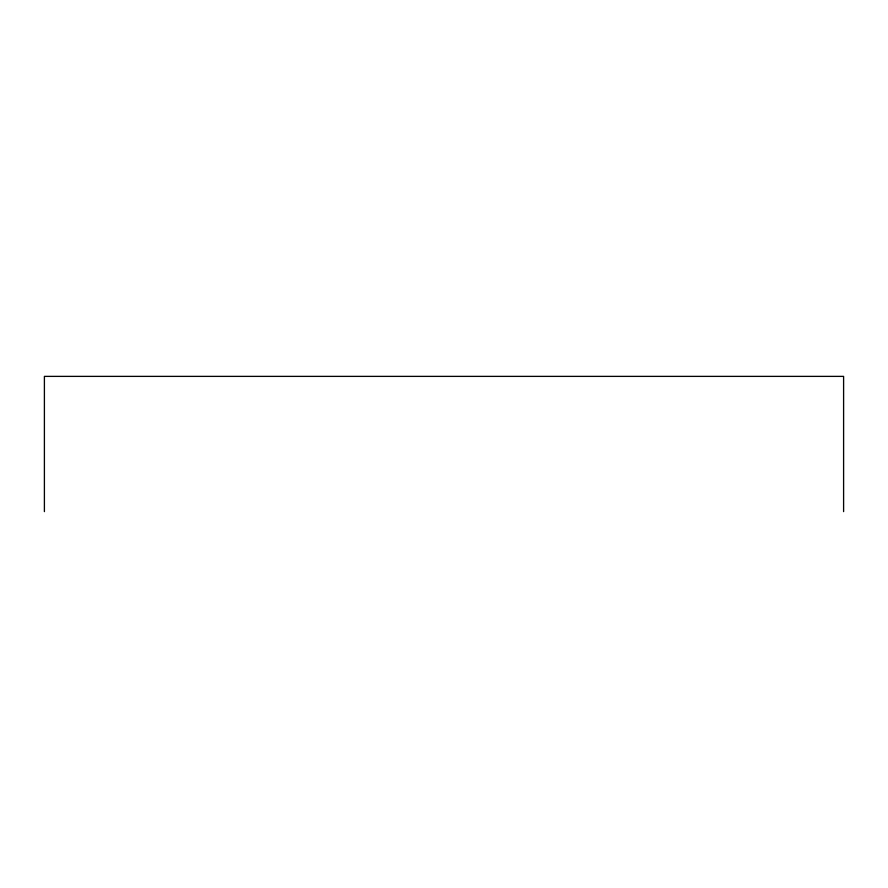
<?xml version="1.0" encoding="UTF-8"?>
<svg xmlns="http://www.w3.org/2000/svg" width="888" height="888" viewBox="0 0 888 888"><rect width="100%" height="100%" fill="white"/><g stroke="black" fill="none" stroke-linecap="round" stroke-linejoin="round"><path stroke-width="1.33" d="M843.6 511.621L843.6 376.379L44.4 376.379L44.4 511.621"/></g></svg>
